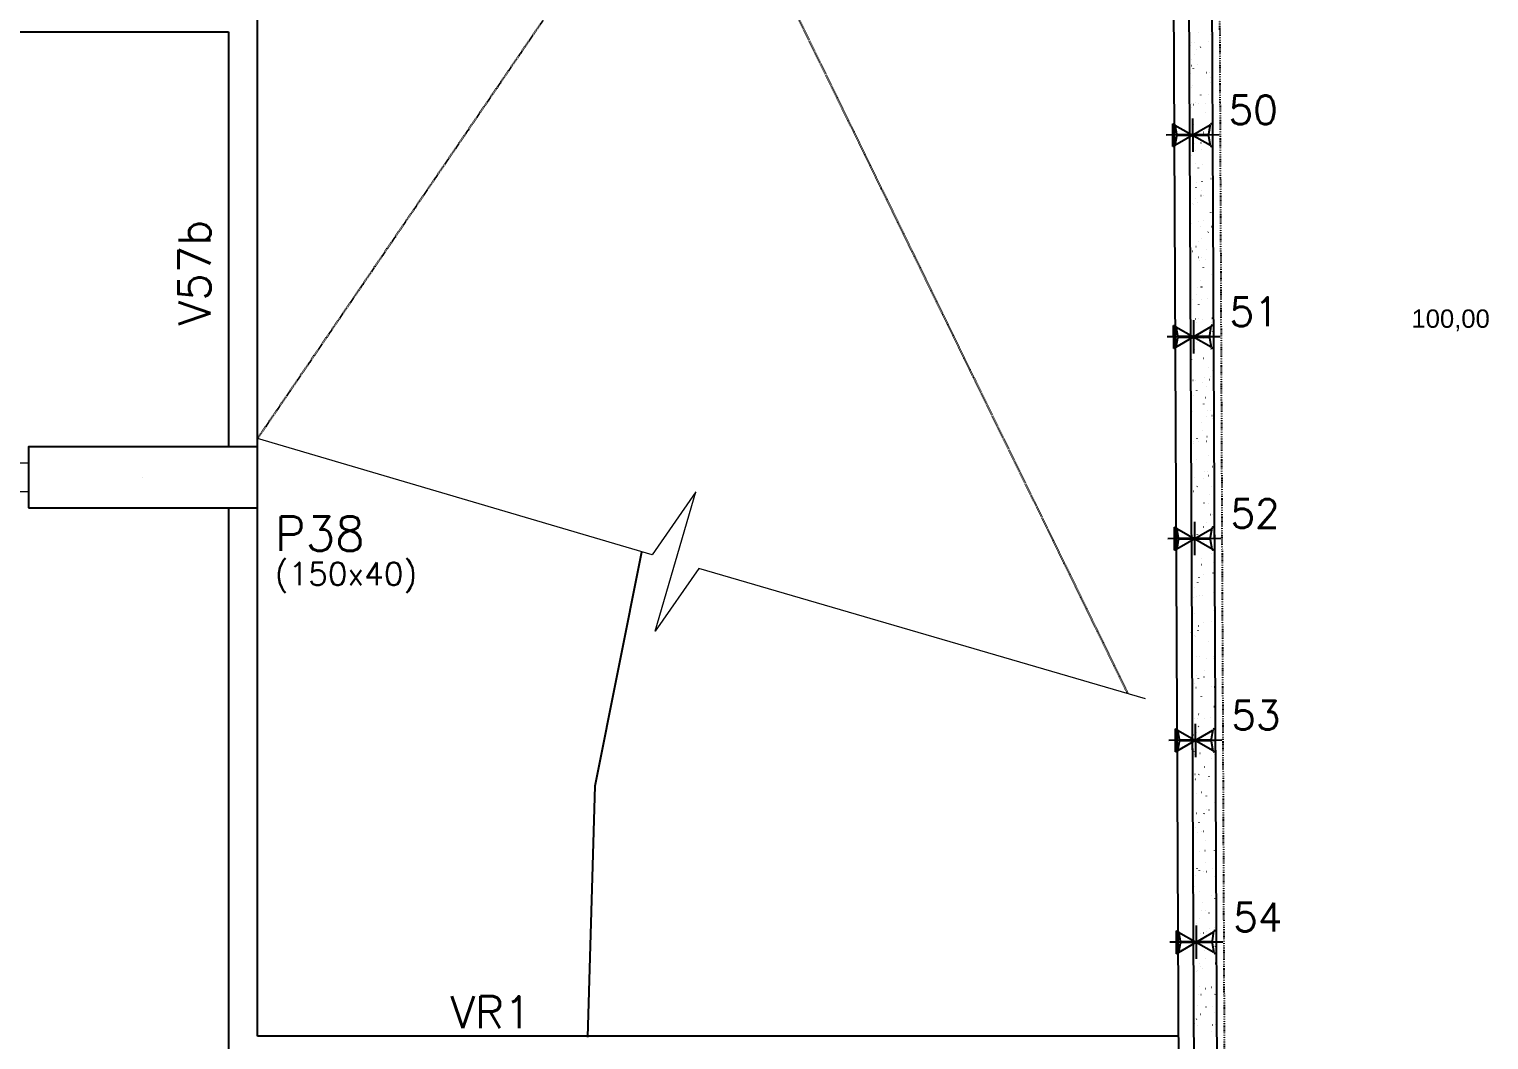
# Model space of a CAD drawing. Extents: x -40810 to 33675, y -2018 to 21213.
# Drawn here: x -8107 to -7152, y 9253 to 9914 of the extents above; entities that cross this region are included whole.
import ezdxf

# ---------------------------------------------------------------- set-up
doc = ezdxf.new("R2010")
doc.units = 0
doc.linetypes.add('ESTILO_TQS_0003', pattern=[1.5, 0.5, -0.4, 0.1, -0.5])
doc.linetypes.add('TRAZO_HUECO', pattern=[0.75, 0.5, -0.25])
doc.layers.get('0').update_dxf_attribs({"color": 1, "lineweight": 9})
for name, color, linetype in [('1', 5, 'Continuous'), ('12', 3, 'Continuous'), ('19', 5, 'Continuous'), ('24', 5, 'ESTILO_TQS_0003'), ('241', 7, 'TRAZO_HUECO'), ('242', 3, 'Continuous'), ('3', 2, 'Continuous'), ('49', 20, 'Continuous'), ('51', 6, 'Continuous'), ('52', 21, 'Continuous'), ('8', 5, 'Continuous'), ('9', 3, 'Continuous'), ('Detalhes', 4, 'Continuous')]:
    doc.layers.add(name, color=color, linetype=linetype)
doc.styles.add('ARIAL', font='arial.ttf', dxfattribs={"height": 12})
doc.styles.get("Standard").update_dxf_attribs({"font": 'romans.shx', "width": 0.8})

# ---------------------------------------------------------------- blocks, each defined once
blk = doc.blocks.new('_H9EFD498501-003')
for p, q in [((3977.562125, 1399.97595), (3977.571915, 1400.050308)), ((3985.320054, 1398.68746), (3985.365711, 1398.746962)), ((3971.552868, 1393.515702), (3971.552868, 1393.515702)), ((3971.552868, 1393.515702), (3971.552868, 1393.515702)), ((3971.552868, 1393.515702), (3971.552868, 1393.515702)), ((3971.564095, 1391.019937), (3971.564095, 1391.019937)), ((3971.564095, 1391.019937), (3971.564095, 1391.019937)), ((3972.414183, 1391.208397), (3972.487405, 1391.22463)), ((3973.198286, 1393.587542), (3973.273215, 1393.590813)), ((3975.071502, 1393.669328), (3975.14643, 1393.6726)), ((3975.321148, 1385.656632), (3975.366805, 1385.716133)), ((3976.074127, 1388.673478), (3976.083916, 1388.747837)), ((3979.065031, 1390.535755), (3979.110688, 1390.595256)), ((3983.913078, 1394.05536), (3983.988007, 1394.058631)), ((3971.609975, 1380.820138), (3971.609975, 1380.820138)), ((3971.609975, 1380.820138), (3971.609975, 1380.820138)), ((3971.622021, 1378.142221), (3971.622021, 1378.142221)), ((3971.622021, 1378.142221), (3971.622021, 1378.142221)), ((3971.622021, 1378.142221), (3971.622021, 1378.142221)), ((3972.92415, 1382.532803), (3972.969807, 1382.592305)), ((3973.136181, 1378.477903), (3973.209403, 1378.494136)), ((3974.483339, 1376.590244), (3974.493128, 1376.664602)), ((3976.797291, 1379.289551), (3976.870513, 1379.305784)), ((3971.643283, 1373.415514), (3971.643283, 1373.415514)), ((3971.643283, 1373.415514), (3971.643283, 1373.415514)), ((3972.625262, 1373.458389), (3972.700191, 1373.46166)), ((3982.740625, 1373.900035), (3982.815554, 1373.903306)), ((3984.613841, 1373.981821), (3984.688769, 1373.985093)), ((3985.495284, 1367.290135), (3985.540941, 1367.349636)), ((3985.570442, 1370.765757), (3985.580232, 1370.840116)), ((3971.679948, 1365.264506), (3971.679948, 1365.264506)), ((3971.679948, 1365.264506), (3971.679948, 1365.264506)), ((3972.81913, 1363.949322), (3972.828919, 1364.023681)), ((3973.492067, 1365.666243), (3973.565289, 1365.682476)), ((3979.24026, 1359.138429), (3979.285917, 1359.197931)), ((3984.082444, 1359.463286), (3984.092233, 1359.537644)), ((3971.723305, 1355.625704), (3971.723305, 1355.625704)), ((3971.733697, 1353.315327), (3971.733697, 1353.315327)), ((3971.737874, 1352.38679), (3971.737874, 1352.38679)), ((3971.737874, 1352.38679), (3971.737874, 1352.38679)), ((3971.737874, 1352.38679), (3971.737874, 1352.38679)), ((3971.751405, 1349.378762), (3971.751405, 1349.378762)), ((3971.751405, 1349.378762), (3971.751405, 1349.378762)), ((3973.099379, 1351.135477), (3973.145037, 1351.194979)), ((3973.326025, 1353.38485), (3973.400953, 1353.388121)), ((3974.214065, 1352.935748), (3974.287287, 1352.951981)), ((3975.496378, 1354.259306), (3975.542035, 1354.318808)), ((3977.875175, 1353.747397), (3977.948397, 1353.76363)), ((3982.167601, 1353.770881), (3982.24253, 1353.774153)), ((3982.491656, 1347.380052), (3982.501445, 1347.45441)), ((3971.7958, 1339.509074), (3971.7958, 1339.509074)), ((3971.7958, 1339.509074), (3971.7958, 1339.509074)), ((3974.569951, 1340.124089), (3974.643174, 1340.140322)), ((3971.824112, 1333.21514), (3971.824112, 1333.21514)), ((3971.824112, 1333.21514), (3971.824112, 1333.21514)), ((3971.824112, 1333.21514), (3971.824112, 1333.21514)), ((3978.953059, 1328.205243), (3979.026281, 1328.221476)), ((3979.41549, 1327.741104), (3979.461147, 1327.800605)), ((3980.827447, 1334.73913), (3980.837236, 1334.813488)), ((3980.995148, 1333.615556), (3981.070077, 1333.618828)), ((3982.868364, 1333.697343), (3982.943292, 1333.700614)), ((3985.670514, 1335.892809), (3985.716171, 1335.952311)), ((3971.853727, 1326.631359), (3971.853727, 1326.631359)), ((3971.853727, 1326.631359), (3971.853727, 1326.631359)), ((3971.853727, 1326.631359), (3971.853727, 1326.631359)), ((3973.274609, 1319.738152), (3973.320266, 1319.797653)), ((3975.291949, 1327.393594), (3975.365171, 1327.409827)), ((3975.671607, 1322.861981), (3975.717265, 1322.921482)), ((3979.339448, 1323.436658), (3979.349238, 1323.511017)), ((3971.892834, 1317.937387), (3971.892834, 1317.937387)), ((3971.892834, 1317.937387), (3971.892834, 1317.937387)), ((3971.911653, 1313.753643), (3971.911653, 1313.753643)), ((3971.911653, 1313.753643), (3971.911653, 1313.753643)), ((3971.914526, 1313.114953), (3971.914526, 1313.114953)), ((3971.914526, 1313.114953), (3971.914526, 1313.114953)), ((3975.647835, 1314.581935), (3975.721058, 1314.598168)), ((3977.74866, 1311.353424), (3977.75845, 1311.427782)), ((3980.422124, 1313.486403), (3980.497053, 1313.489674)), ((3971.96958, 1300.875927), (3971.96958, 1300.875927)), ((3971.96958, 1300.875927), (3971.96958, 1300.875927)), ((3971.96958, 1300.875927), (3971.96958, 1300.875927)), ((3976.369833, 1301.85144), (3976.443055, 1301.867673)), ((3980.030943, 1302.663088), (3980.104165, 1302.679321)), ((3985.845744, 1304.495484), (3985.891401, 1304.554985)), ((3972.004941, 1293.014766), (3972.004941, 1293.014766)), ((3972.004941, 1293.014766), (3972.004941, 1293.014766)), ((3972.004941, 1293.014766), (3972.004941, 1293.014766)), ((3975.846837, 1291.464655), (3975.892494, 1291.524156)), ((3976.084451, 1298.712502), (3976.094241, 1298.78686)), ((3979.249671, 1293.331078), (3979.3246, 1293.334349)), ((3979.59072, 1296.343778), (3979.636377, 1296.403279)), ((3981.122887, 1293.412864), (3981.197815, 1293.416136)), ((3972.027506, 1287.998211), (3972.027506, 1287.998211)), ((3972.027506, 1287.998211), (3972.027506, 1287.998211)), ((3972.034263, 1286.496012), (3972.034263, 1286.496012)), ((3972.034263, 1286.496012), (3972.034263, 1286.496012)), ((3973.449839, 1288.340826), (3973.495496, 1288.400328)), ((3974.596453, 1287.410031), (3974.606242, 1287.484389)), ((3976.72572, 1289.03978), (3976.798942, 1289.056013)), ((3985.756977, 1282.143232), (3985.766767, 1282.21759)), ((3972.085432, 1275.120496), (3972.085432, 1275.120496)), ((3972.085432, 1275.120496), (3972.085432, 1275.120496)), ((3972.085432, 1275.120496), (3972.085432, 1275.120496)), ((3972.095355, 1272.914579), (3972.095355, 1272.914579)), ((3972.095355, 1272.914579), (3972.095355, 1272.914579)), ((3973.005665, 1275.326796), (3973.015454, 1275.401155)), ((3977.447717, 1276.309286), (3977.520939, 1276.325519)), ((3978.676647, 1273.201924), (3978.751576, 1273.205196)), ((3981.108827, 1277.120934), (3981.182049, 1277.137167)), ((3986.020974, 1273.098158), (3986.066631, 1273.157659)), ((3972.114938, 1268.561055), (3972.114938, 1268.561055)), ((3972.114938, 1268.561055), (3972.114938, 1268.561055)), ((3972.143359, 1262.24278), (3972.143359, 1262.24278)), ((3972.143359, 1262.24278), (3972.143359, 1262.24278)), ((3977.803604, 1263.497626), (3977.876826, 1263.513859)), ((3979.76595, 1264.946452), (3979.811607, 1265.005954)), ((3984.092768, 1269.50231), (3984.102558, 1269.576668)), ((3972.175692, 1255.054636), (3972.175692, 1255.054636)), ((3972.175692, 1255.054636), (3972.175692, 1255.054636)), ((3972.185769, 1252.814392), (3972.185769, 1252.814392)), ((3972.185769, 1252.814392), (3972.185769, 1252.814392)), ((3972.185769, 1252.814392), (3972.185769, 1252.814392)), ((3973.625069, 1256.9435), (3973.670726, 1257.003002)), ((3976.022067, 1260.067329), (3976.067724, 1260.126831)), ((3977.504194, 1253.046599), (3977.579123, 1253.049871)), ((3979.37741, 1253.128386), (3979.452338, 1253.131657)), ((3982.186711, 1251.57878), (3982.259934, 1251.595013)), ((3982.60477, 1258.199838), (3982.614559, 1258.274197)), ((3972.201285, 1249.365064), (3972.201285, 1249.365064)), ((3972.201285, 1249.365064), (3972.201285, 1249.365064)), ((3972.201285, 1249.365064), (3972.201285, 1249.365064)), ((3978.525601, 1250.767131), (3978.598824, 1250.783364)), ((3981.013982, 1246.116604), (3981.023771, 1246.190962)), ((3986.196203, 1241.700832), (3986.241861, 1241.760334)), ((3972.259212, 1236.487349), (3972.259212, 1236.487349)), ((3972.259212, 1236.487349), (3972.259212, 1236.487349)), ((3972.276184, 1232.714205), (3972.276184, 1232.714205)), ((3972.276184, 1232.714205), (3972.276184, 1232.714205)), ((3976.93117, 1232.917446), (3977.006099, 1232.920717)), ((3978.881488, 1237.955472), (3978.95471, 1237.971705)), ((3979.349773, 1233.475682), (3979.359562, 1233.55004)), ((3979.94118, 1233.549127), (3979.986837, 1233.608628)), ((3987.046533, 1233.359092), (3987.121462, 1233.362364)), ((3972.317122, 1223.613261), (3972.317122, 1223.613261)), ((3972.317122, 1223.613261), (3972.317122, 1223.613261)), ((3972.317138, 1223.609633), (3972.317138, 1223.609633)), ((3972.317138, 1223.609633), (3972.317138, 1223.609633)), ((3972.317138, 1223.609633), (3972.317138, 1223.609633)), ((3973.800299, 1225.546175), (3973.845956, 1225.605676)), ((3976.197297, 1228.670004), (3976.242954, 1228.729505)), ((3979.603486, 1225.224977), (3979.676708, 1225.24121)), ((3983.264596, 1226.036626), (3983.337818, 1226.052859)), ((3977.861774, 1222.173211), (3977.871564, 1222.247569)), ((3986.473509, 1213.229939), (3986.548438, 1213.23321)), ((3972.366598, 1212.614018), (3972.366598, 1212.614018)), ((3972.366598, 1212.614018), (3972.366598, 1212.614018)), ((3972.366598, 1212.614018), (3972.366598, 1212.614018)), ((3972.375064, 1210.731917), (3972.375064, 1210.731917)), ((3972.375064, 1210.731917), (3972.375064, 1210.731917)), ((3975.758717, 1212.762121), (3975.833646, 1212.765392)), ((3976.270986, 1210.089976), (3976.280776, 1210.164335)), ((3977.631933, 1212.843907), (3977.706861, 1212.847179)), ((3979.959372, 1212.413318), (3980.032594, 1212.429551)), ((3986.371433, 1210.303507), (3986.41709, 1210.363008)), ((3987.35809, 1204.26549), (3987.367879, 1204.339848)), ((3972.432991, 1197.854201), (3972.432991, 1197.854201)), ((3972.432991, 1197.854201), (3972.432991, 1197.854201)), ((3972.432991, 1197.854201), (3972.432991, 1197.854201)), ((3973.975529, 1194.148849), (3974.021186, 1194.208351)), ((3974.606777, 1197.449054), (3974.616567, 1197.523413)), ((3976.372527, 1197.272678), (3976.418184, 1197.332179)), ((3980.11641, 1202.151801), (3980.162067, 1202.211303)), ((3980.68137, 1199.682823), (3980.754592, 1199.699056)), ((3984.34248, 1200.494472), (3984.415702, 1200.510705)), ((3972.457013, 1192.51383), (3972.457013, 1192.51383)), ((3972.457013, 1192.51383), (3972.457013, 1192.51383)), ((3972.458551, 1192.171885), (3972.458551, 1192.171885)), ((3972.458551, 1192.171885), (3972.458551, 1192.171885)), ((3972.490917, 1184.976486), (3972.490917, 1184.976486)), ((3972.490917, 1184.976486), (3972.490917, 1184.976486)), ((3973.118779, 1186.146583), (3973.128568, 1186.220941)), ((3975.185693, 1192.632967), (3975.260622, 1192.636239)), ((3981.037256, 1186.871164), (3981.110478, 1186.887397)), ((3985.301056, 1193.074614), (3985.375985, 1193.077885)), ((3985.870091, 1192.963018), (3985.879881, 1193.037377)), ((3987.174272, 1193.1564), (3987.2492, 1193.159671)), ((3972.506571, 1181.496405), (3972.506571, 1181.496405)), ((3972.506571, 1181.496405), (3972.506571, 1181.496405)), ((3972.506571, 1181.496405), (3972.506571, 1181.496405)), ((3984.279303, 1180.879784), (3984.289093, 1180.954142)), ((3985.420364, 1174.952317), (3985.493586, 1174.96855)), ((3986.546663, 1178.906181), (3986.59232, 1178.965682)), ((3972.547427, 1172.413643), (3972.547427, 1172.413643)), ((3972.547427, 1172.413643), (3972.547427, 1172.413643)), ((3972.547427, 1172.413643), (3972.547427, 1172.413643)), ((3972.548844, 1172.09877), (3972.548844, 1172.09877)), ((3972.548844, 1172.09877), (3972.548844, 1172.09877)), ((3972.548844, 1172.09877), (3972.548844, 1172.09877)), ((3974.01324, 1172.477642), (3974.088169, 1172.480914)), ((3975.886456, 1172.559429), (3975.961384, 1172.5627)), ((3976.547757, 1165.875352), (3976.593414, 1165.934854)), ((3980.291639, 1170.754475), (3980.337297, 1170.813977)), ((3981.759254, 1174.140669), (3981.832476, 1174.156902)), ((3982.615094, 1168.238862), (3982.624884, 1168.31322)), ((3984.728032, 1172.94546), (3984.802961, 1172.948732)), ((3972.59998, 1160.73051), (3972.59998, 1160.73051)), ((3972.59998, 1160.73051), (3972.59998, 1160.73051)), ((3972.60677, 1159.221054), (3972.60677, 1159.221054)), ((3972.60677, 1159.221054), (3972.60677, 1159.221054)), ((3974.150758, 1162.751524), (3974.196416, 1162.811025)), ((3981.127096, 1156.936391), (3981.136885, 1157.010749)), ((3982.11514, 1161.329009), (3982.188363, 1161.345242)), ((3972.637842, 1152.313456), (3972.637842, 1152.313456)), ((3972.637842, 1152.313456), (3972.637842, 1152.313456)), ((3972.664696, 1146.343339), (3972.664696, 1146.343339)), ((3972.664696, 1146.343339), (3972.664696, 1146.343339)), ((3972.664696, 1146.343339), (3972.664696, 1146.343339)), ((3973.440216, 1152.348489), (3973.515145, 1152.35176)), ((3982.837138, 1148.598515), (3982.91036, 1148.614748)), ((3983.555579, 1152.790135), (3983.630508, 1152.793406)), ((3985.428795, 1152.871921), (3985.503723, 1152.875193)), ((3986.498248, 1149.410163), (3986.57147, 1149.426396)), ((3986.721893, 1147.508855), (3986.76755, 1147.568357)), ((3979.536308, 1144.853156), (3979.546097, 1144.927515)), ((3980.466869, 1139.35715), (3980.512526, 1139.416651)), ((3972.722623, 1133.465623), (3972.722623, 1133.465623)), ((3972.722623, 1133.465623), (3972.722623, 1133.465623)), ((3972.728256, 1132.213269), (3972.728256, 1132.213269)), ((3972.741409, 1129.289134), (3972.741409, 1129.289134)), ((3972.741409, 1129.289134), (3972.741409, 1129.289134)), ((3974.140979, 1132.27495), (3974.215907, 1132.278221)), ((3974.325988, 1131.354198), (3974.371645, 1131.413699)), ((3976.722986, 1134.478027), (3976.768644, 1134.537528)), ((3977.872099, 1132.212234), (3977.881888, 1132.286593)), ((3982.982555, 1132.660982), (3983.057484, 1132.664253)), ((3983.193025, 1135.786855), (3983.266247, 1135.803088)), ((3972.780549, 1120.587907), (3972.780549, 1120.587907)), ((3972.780549, 1120.587907), (3972.780549, 1120.587907)), ((3972.780549, 1120.587907), (3972.780549, 1120.587907)), ((3976.3841, 1120.909763), (3976.39389, 1120.984121)), ((3983.915022, 1123.05636), (3983.988244, 1123.072593)), ((3987.576132, 1123.868009), (3987.649354, 1123.884242)), ((3972.818671, 1112.113082), (3972.818671, 1112.113082)), ((3972.818671, 1112.113082), (3972.818671, 1112.113082)), ((3972.818671, 1112.113082), (3972.818671, 1112.113082)), ((3974.793312, 1108.826529), (3974.803102, 1108.900887)), ((3980.642099, 1107.959824), (3980.687756, 1108.019326)), ((3981.810102, 1112.505656), (3981.885031, 1112.508928)), ((3983.683318, 1112.587443), (3983.758246, 1112.590714)), ((3984.270909, 1110.244701), (3984.344131, 1110.260934)), ((3986.897123, 1116.11153), (3986.94278, 1116.171031)), ((3987.544625, 1115.642964), (3987.554414, 1115.717322)), ((3972.838476, 1107.710191), (3972.838476, 1107.710191)), ((3972.838476, 1107.710191), (3972.838476, 1107.710191)), ((3974.501218, 1099.956872), (3974.546875, 1100.016374)), ((3976.898216, 1103.080701), (3976.943873, 1103.140203)), ((3985.880416, 1103.002042), (3985.890206, 1103.0764)), ((3972.882839, 1097.847759), (3972.882839, 1097.847759)), ((3972.882839, 1097.847759), (3972.882839, 1097.847759)), ((3972.896402, 1094.832476), (3972.896402, 1094.832476)), ((3972.896402, 1094.832476), (3972.896402, 1094.832476)), ((3972.896402, 1094.832476), (3972.896402, 1094.832476)), ((3972.898204, 1094.431755), (3972.898204, 1094.431755)), ((3972.909085, 1092.012895), (3972.909085, 1092.012895)), ((3972.909085, 1092.012895), (3972.909085, 1092.012895)), ((3973.129103, 1096.185607), (3973.138893, 1096.259965)), ((3981.237078, 1092.376503), (3981.312007, 1092.379774)), ((3984.392417, 1091.699571), (3984.402207, 1091.773929)), ((3984.992906, 1097.514206), (3985.066129, 1097.530439)), ((3972.954328, 1081.95476), (3972.954328, 1081.95476)), ((3972.954328, 1081.95476), (3972.954328, 1081.95476)), ((3982.80163, 1079.616336), (3982.811419, 1079.690695)), ((3985.348793, 1084.702547), (3985.422015, 1084.71878)), ((3987.072353, 1084.714204), (3987.11801, 1084.773706)), ((3972.999499, 1071.912708), (3972.999499, 1071.912708)), ((3972.999499, 1071.912708), (3972.999499, 1071.912708)), ((3972.999499, 1071.912708), (3972.999499, 1071.912708)), ((3977.073446, 1071.683375), (3977.119103, 1071.742877)), ((3980.064625, 1072.221178), (3980.139554, 1072.224449)), ((3980.817329, 1076.562498), (3980.862986, 1076.622)), ((3981.937841, 1072.302964), (3982.012769, 1072.306236)), ((3986.07079, 1071.972052), (3986.144013, 1071.988285)), ((3973.012255, 1069.077044), (3973.012255, 1069.077044)), ((3973.012255, 1069.077044), (3973.012255, 1069.077044)), ((3973.012255, 1069.077044), (3973.012255, 1069.077044)), ((3973.024268, 1066.406384), (3973.024268, 1066.406384)), ((3973.024268, 1066.406384), (3973.024268, 1066.406384)), ((3974.676448, 1068.559547), (3974.722105, 1068.619048)), ((3981.137421, 1066.975414), (3981.14721, 1067.049773)), ((3973.070181, 1056.199329), (3973.070181, 1056.199329)), ((3973.089914, 1051.812521), (3973.089914, 1051.812521)), ((3973.089914, 1051.812521), (3973.089914, 1051.812521)), ((3973.246681, 1056.238458), (3973.319903, 1056.254691)), ((3979.491601, 1052.092024), (3979.56653, 1052.095296)), ((3979.649422, 1055.672943), (3979.659211, 1055.747301)), ((3986.426677, 1059.160392), (3986.499899, 1059.176625)), ((3987.247582, 1053.316878), (3987.29324, 1053.37638)), ((3973.128108, 1043.321613), (3973.128108, 1043.321613)), ((3973.128108, 1043.321613), (3973.128108, 1043.321613)), ((3973.128108, 1043.321613), (3973.128108, 1043.321613)), ((3978.058634, 1043.589709), (3978.068423, 1043.664067)), ((3980.992559, 1045.165173), (3981.038216, 1045.224674)), ((3987.148675, 1046.429898), (3987.221897, 1046.446131)), ((3973.165697, 1034.965008), (3973.165697, 1034.965008)), ((3973.165697, 1034.965008), (3973.165697, 1034.965008)), ((3973.180328, 1031.712334), (3973.180328, 1031.712334)), ((3973.180328, 1031.712334), (3973.180328, 1031.712334)), ((3973.180328, 1031.712334), (3973.180328, 1031.712334)), ((3974.851678, 1037.162221), (3974.897335, 1037.221723)), ((3977.248676, 1040.28605), (3977.294333, 1040.345551)), ((3978.319148, 1031.936699), (3978.394077, 1031.939971)), ((3980.192364, 1032.018486), (3980.267292, 1032.021757)), ((3987.504561, 1033.618238), (3987.577783, 1033.634471)), ((3973.186034, 1030.443897), (3973.186034, 1030.443897)), ((3974.324565, 1030.696303), (3974.397787, 1030.712536)), ((3976.394425, 1030.948787), (3976.404215, 1031.023145)), ((3987.422812, 1021.919553), (3987.468469, 1021.979054)), ((3987.657739, 1026.462751), (3987.667529, 1026.537109)), ((3973.24396, 1017.566181), (3973.24396, 1017.566181)), ((3973.24396, 1017.566181), (3973.24396, 1017.566181)), ((3973.24396, 1017.566181), (3973.24396, 1017.566181)), ((3974.906426, 1019.646315), (3974.916216, 1019.720674)), ((3981.167789, 1013.767847), (3981.213446, 1013.827349)), ((3986.066951, 1014.379516), (3986.076741, 1014.453875)), ((3988.226559, 1020.887744), (3988.229131, 1020.888314)), ((3973.270743, 1011.612147), (3973.270743, 1011.612147)), ((3973.270743, 1011.612147), (3973.270743, 1011.612147)), ((3973.289838, 1007.367105), (3973.289838, 1007.367105)), ((3973.289838, 1007.367105), (3973.289838, 1007.367105)), ((3973.301887, 1004.688466), (3973.301887, 1004.688466)), ((3973.307126, 1003.523633), (3973.307126, 1003.523633)), ((3973.307126, 1003.523633), (3973.307126, 1003.523633)), ((3973.315638, 1007.563081), (3973.325428, 1007.637439)), ((3975.026908, 1005.764895), (3975.072565, 1005.824397)), ((3975.402449, 1005.154149), (3975.475671, 1005.170382)), ((3977.423906, 1008.888724), (3977.469563, 1008.948226)), ((3977.746124, 1011.807546), (3977.821053, 1011.810817)), ((3987.861487, 1012.249192), (3987.936416, 1012.252464)), ((3984.402742, 1001.738594), (3984.412532, 1001.812953)), ((3973.359813, 991.81075), (3973.359813, 991.81075)), ((3973.359813, 991.81075), (3973.359813, 991.81075)), ((3973.359813, 991.81075), (3973.359813, 991.81075)), ((3973.361157, 991.511959), (3973.361157, 991.511959)), ((3973.361157, 991.511959), (3973.361157, 991.511959)), ((3973.361157, 991.511959), (3973.361157, 991.511959)), ((3976.573671, 991.652221), (3976.6486, 991.655492)), ((3978.446887, 991.734007), (3978.521815, 991.737279)), ((3982.914744, 990.436123), (3982.924533, 990.510481)), ((3987.288463, 992.120039), (3987.363392, 992.12331)), ((3987.598042, 990.522227), (3987.643699, 990.581729)), ((3973.41774, 978.933034), (3973.41774, 978.933034)), ((3975.202138, 974.36757), (3975.247795, 974.427071)), ((3976.480333, 979.611995), (3976.553556, 979.628228)), ((3977.599136, 977.491399), (3977.644793, 977.5509)), ((3981.323956, 978.352889), (3981.333745, 978.427247)), ((3981.343018, 982.370522), (3981.388676, 982.430023)), ((3973.448556, 972.082257), (3973.448556, 972.082257)), ((3973.448556, 972.082257), (3973.448556, 972.082257)), ((3973.451572, 971.411772), (3973.451572, 971.411772)), ((3973.451572, 971.411772), (3973.451572, 971.411772)), ((3973.475666, 966.055319), (3973.475666, 966.055319)), ((3973.475666, 966.055319), (3973.475666, 966.055319)), ((3973.475666, 966.055319), (3973.475666, 966.055319)), ((3976.000647, 971.523067), (3976.075576, 971.526339)), ((3979.659747, 965.711967), (3979.669536, 965.786325)), ((3986.11601, 971.964714), (3986.190939, 971.967985)), ((3987.989226, 972.0465), (3988.064154, 972.049772)), ((3987.773272, 959.124902), (3987.818929, 959.184403)), ((3973.533592, 953.177603), (3973.533592, 953.177603)), ((3973.533592, 953.177603), (3973.533592, 953.177603)), ((3973.533592, 953.177603), (3973.533592, 953.177603)), ((3973.541986, 951.311585), (3973.541986, 951.311585)), ((3973.541986, 951.311585), (3973.541986, 951.311585)), ((3973.541986, 951.311585), (3973.541986, 951.311585)), ((3973.897108, 953.258192), (3973.97033, 953.274425)), ((3974.828194, 951.367742), (3974.903123, 951.371014)), ((3976.70141, 951.449529), (3976.776338, 951.4528)), ((3977.558218, 954.069841), (3977.63144, 954.086074)), ((3977.774366, 946.094073), (3977.820023, 946.153574)), ((3978.171748, 954.409495), (3978.181537, 954.483854)), ((3981.518248, 950.973196), (3981.563905, 951.032697)), ((3985.542986, 951.83556), (3985.617915, 951.838832)), ((3973.589985, 940.640882), (3973.589985, 940.640882)), ((3973.589985, 940.640882), (3973.589985, 940.640882)), ((3973.591519, 940.299887), (3973.591519, 940.299887)), ((3973.591519, 940.299887), (3973.591519, 940.299887)), ((3974.252994, 940.446533), (3974.326216, 940.462766)), ((3975.377367, 942.970244), (3975.423024, 943.029746)), ((3976.58096, 942.326261), (3976.59075, 942.400619)), ((3987.668064, 936.501774), (3987.677853, 936.576133)), ((3973.632401, 931.211398), (3973.632401, 931.211398)), ((3973.632401, 931.211398), (3973.632401, 931.211398)), ((3973.649445, 927.422171), (3973.649445, 927.422171)), ((3973.649445, 927.422171), (3973.649445, 927.422171)), ((3973.649445, 927.422171), (3973.649445, 927.422171)), ((3974.25517, 931.238589), (3974.330099, 931.24186)), ((3974.916751, 929.685339), (3974.926541, 929.759697)), ((3974.974992, 927.716038), (3975.048214, 927.732271)), ((3978.636102, 928.527687), (3978.709324, 928.54392)), ((3984.370533, 931.680235), (3984.445462, 931.683507)), ((3986.243749, 931.762022), (3986.318677, 931.765293)), ((3987.948502, 927.727576), (3987.994159, 927.787077)), ((3973.681471, 920.302455), (3973.681471, 920.302455)), ((3981.693478, 919.57587), (3981.739135, 919.635372)), ((3986.180065, 925.199303), (3986.189855, 925.273661)), ((3973.707372, 914.544456), (3973.707372, 914.544456)), ((3973.707372, 914.544456), (3973.707372, 914.544456)), ((3973.722815, 911.111211), (3973.722815, 911.111211)), ((3973.731414, 909.199507), (3973.731414, 909.199507)), ((3973.731414, 909.199507), (3973.731414, 909.199507)), ((3974.955933, 911.16505), (3975.030861, 911.168322)), ((3975.330878, 914.904379), (3975.4041, 914.920612)), ((3975.552597, 911.572919), (3975.598254, 911.63242)), ((3977.949595, 914.696747), (3977.995252, 914.756249)), ((3983.797509, 911.551082), (3983.872438, 911.554353)), ((3984.589277, 913.116069), (3984.599067, 913.190427)), ((3973.765298, 901.66674), (3973.765298, 901.66674)), ((3973.765298, 901.66674), (3973.765298, 901.66674)), ((3973.765298, 901.66674), (3973.765298, 901.66674)), ((3976.052876, 902.173884), (3976.126098, 902.190117)), ((3979.713986, 902.985532), (3979.787208, 903.001765)), ((3982.925068, 900.475147), (3982.934858, 900.549505)), ((3973.813229, 891.011024), (3973.813229, 891.011024)), ((3973.813229, 891.011024), (3973.813229, 891.011024)), ((3973.813229, 891.011024), (3973.813229, 891.011024)), ((3973.823224, 888.789024), (3973.823224, 888.789024)), ((3973.823224, 888.789024), (3973.823224, 888.789024)), ((3976.408762, 889.362224), (3976.481985, 889.378457)), ((3981.43707, 889.172675), (3981.446859, 889.247034)), ((3981.868708, 888.178545), (3981.914365, 888.238046)), ((3982.625056, 891.395757), (3982.699985, 891.399028)), ((3984.498272, 891.477543), (3984.5732, 891.480814)), ((3988.123732, 896.33025), (3988.169389, 896.389752)), ((3975.727827, 880.175593), (3975.773484, 880.235094)), ((3978.124825, 883.299422), (3978.170482, 883.358923)), ((3973.872843, 877.758131), (3973.872843, 877.758131)), ((3973.872843, 877.758131), (3973.872843, 877.758131)), ((3973.881151, 875.911309), (3973.881151, 875.911309)), ((3973.881151, 875.911309), (3973.881151, 875.911309)), ((3973.881151, 875.911309), (3973.881151, 875.911309)), ((3973.903644, 870.910837), (3973.903644, 870.910837)), ((3973.903644, 870.910837), (3973.903644, 870.910837)), ((3977.13076, 876.63173), (3977.203982, 876.647963)), ((3979.846282, 877.089441), (3979.856071, 877.163799)), ((3980.79187, 877.443378), (3980.865092, 877.459611)), ((3982.052032, 871.266603), (3982.126961, 871.269875)), ((3973.939077, 863.033593), (3973.939077, 863.033593)), ((3973.939077, 863.033593), (3973.939077, 863.033593)), ((3978.182073, 864.448519), (3978.191862, 864.522877)), ((3981.856547, 864.788854), (3981.92977, 864.805087)), ((3988.298962, 864.932925), (3988.344619, 864.992426)), ((3973.994058, 850.81065), (3973.994058, 850.81065)), ((3973.994058, 850.81065), (3973.994058, 850.81065)), ((3973.994058, 850.81065), (3973.994058, 850.81065)), ((3973.997004, 850.155877), (3973.997004, 850.155877)), ((3973.997004, 850.155877), (3973.997004, 850.155877)), ((3973.997004, 850.155877), (3973.997004, 850.155877)), ((3976.694074, 853.146048), (3976.703864, 853.220406)), ((3978.300055, 851.902096), (3978.345712, 851.961598)), ((3980.879579, 851.111278), (3980.954508, 851.11455)), ((3982.043938, 856.781219), (3982.089595, 856.840721)), ((3982.752795, 851.193064), (3982.827723, 851.196336)), ((3986.948446, 853.027143), (3987.021668, 853.043376)), ((3974.014273, 846.316756), (3974.014273, 846.316756)), ((3974.014273, 846.316756), (3974.014273, 846.316756)), ((3975.103286, 841.062813), (3975.113076, 841.137172)), ((3975.903057, 848.778267), (3975.948714, 848.837769)), ((3987.854599, 847.879249), (3987.864388, 847.953607)), ((3974.05493, 837.278162), (3974.05493, 837.278162)), ((3974.05493, 837.278162), (3974.05493, 837.278162)), ((3974.05493, 837.278162), (3974.05493, 837.278162)), ((3974.073104, 833.237805), (3974.073104, 833.237805)), ((3974.073104, 833.237805), (3974.073104, 833.237805)), ((3974.833127, 837.450684), (3974.90635, 837.466917)), ((3978.494237, 838.262332), (3978.56746, 838.278565)), ((3980.306555, 830.982125), (3980.381484, 830.985396)), ((3986.19039, 835.238327), (3986.200179, 835.312685)), ((3988.474191, 833.535599), (3988.519848, 833.5951)), ((3974.084473, 830.710463), (3974.084473, 830.710463)), ((3974.084473, 830.710463), (3974.084473, 830.710463)), ((3974.112856, 824.400446), (3974.112856, 824.400446)), ((3974.112856, 824.400446), (3974.112856, 824.400446)), ((3979.558915, 825.607808), (3979.632137, 825.624041)), ((3982.219168, 825.383893), (3982.264825, 825.443395)), ((3984.702391, 823.935855), (3984.712181, 824.010214)), ((3974.155702, 814.87538), (3974.155702, 814.87538)), ((3974.155702, 814.87538), (3974.155702, 814.87538)), ((3976.078287, 817.380942), (3976.123944, 817.440443)), ((3978.475285, 820.50477), (3978.520942, 820.564272)), ((3983.111603, 811.852621), (3983.121393, 811.926979)), ((3984.650813, 813.846097), (3984.724036, 813.86233)), ((3988.311923, 814.657745), (3988.385146, 814.673978)), ((3974.170783, 811.52273), (3974.170783, 811.52273)), ((3974.170783, 811.52273), (3974.170783, 811.52273)), ((3974.170783, 811.52273), (3974.170783, 811.52273)), ((3974.174887, 810.610276), (3974.174887, 810.610276)), ((3974.174887, 810.610276), (3974.174887, 810.610276)), ((3974.174887, 810.610276), (3974.174887, 810.610276)), ((3979.134102, 810.8268), (3979.209031, 810.830071)), ((3981.007318, 810.908586), (3981.082246, 810.911857)), ((3974.228709, 798.645014), (3974.228709, 798.645014)), ((3976.196605, 799.081286), (3976.269827, 799.097519)), ((3981.447394, 799.211699), (3981.457184, 799.286057)), ((3982.394398, 793.986568), (3982.440055, 794.046069)), ((3988.649421, 802.138273), (3988.695078, 802.197775)), ((3974.265302, 790.510088), (3974.265302, 790.510088)), ((3974.265302, 790.510088), (3974.265302, 790.510088)), ((3974.286636, 785.767299), (3974.286636, 785.767299)), ((3974.286636, 785.767299), (3974.286636, 785.767299)), ((3974.297131, 783.434005), (3974.297131, 783.434005)), ((3974.297131, 783.434005), (3974.297131, 783.434005)), ((3976.253517, 785.983616), (3976.299174, 786.043117)), ((3977.261282, 786.426762), (3977.334504, 786.442995)), ((3978.561078, 790.697646), (3978.636007, 790.700918)), ((3978.650515, 789.107445), (3978.696172, 789.166946)), ((3979.959396, 787.909228), (3979.969185, 787.983586)), ((3988.676441, 791.139292), (3988.75137, 791.142564)), ((3978.368608, 775.825993), (3978.378397, 775.900352)), ((3982.353181, 774.665051), (3982.426403, 774.681284)), ((3986.014291, 775.4767), (3986.087513, 775.492933)), ((3974.344562, 772.889583), (3974.344562, 772.889583)), ((3974.344562, 772.889583), (3974.344562, 772.889583)), ((3974.344562, 772.889583), (3974.344562, 772.889583)), ((3974.355716, 770.409901), (3974.355716, 770.409901)), ((3974.355716, 770.409901), (3974.355716, 770.409901)), ((3974.355716, 770.409901), (3974.355716, 770.409901)), ((3977.388625, 770.542321), (3977.463554, 770.545592)), ((3979.261841, 770.624107), (3979.336769, 770.627379)), ((3988.103417, 771.010139), (3988.178346, 771.01341)), ((3988.824651, 770.740948), (3988.870308, 770.800449)), ((3974.402488, 760.011867), (3974.402488, 760.011867)), ((3974.402488, 760.011867), (3974.402488, 760.011867)), ((3976.428746, 754.58629), (3976.474404, 754.645792)), ((3976.704399, 763.185071), (3976.714188, 763.25943)), ((3978.825745, 757.710119), (3978.871402, 757.769621)), ((3982.569627, 762.589242), (3982.615284, 762.648744)), ((3987.078968, 762.822175), (3987.15219, 762.838408)), ((3987.967713, 758.699035), (3987.977502, 758.773394)), ((3974.43856, 751.992629), (3974.43856, 751.992629)), ((3974.43856, 751.992629), (3974.43856, 751.992629)), ((3974.44613, 750.309714), (3974.44613, 750.309714)), ((3974.44613, 750.309714), (3974.44613, 750.309714)), ((3974.460415, 747.134152), (3974.460415, 747.134152)), ((3974.460415, 747.134152), (3974.460415, 747.134152)), ((3974.464737, 746.173155), (3974.464737, 746.173155)), ((3974.464737, 746.173155), (3974.464737, 746.173155)), ((3974.464737, 746.173155), (3974.464737, 746.173155)), ((3974.96365, 747.245716), (3975.036872, 747.261949)), ((3975.2164, 751.8826), (3975.22619, 751.956958)), ((3976.815601, 750.413168), (3976.89053, 750.416439)), ((3986.376925, 746.615801), (3986.386714, 746.690159)), ((3986.930964, 750.854814), (3987.005893, 750.858085)), ((3988.80418, 750.9366), (3988.879108, 750.939872))]:
    blk.add_line(p, q)

msp = doc.modelspace()

# ---------------------------------------------------------------- linework, layer by layer
at = {"linetype": 'Continuous', "ltscale": 30}
for points in [[(-7976.184, 9912.12), (-9225.684, 9912.12), (-9225.684, 9846.62), (-9225.684, 9715.62), (-8887.684, 9715.62), (-8887.684, 9720.62), (-8887.684, 9739.62), (-8657.684, 9739.62), (-8657.684, 9720.62), (-8657.684, 9630.12), (-8107.184, 9630.12), (-8107.184, 9640.62), (-7976.184, 9640.62)], [(-7976.184, 9600.62), (-8107.184, 9600.62), (-8107.184, 9611.12), (-8657.684, 9611.12), (-8657.684, 9520.62), (-8657.684, 9501.62), (-8657.684, 8721.51), (-8398.734, 8722.141), (-8398.734, 8880.996), (-8398.734, 8980.496), (-8398.734, 8995.996), (-7976.184, 8995.996)]]:
    msp.add_lwpolyline(points, close=True, dxfattribs=at)
msp.add_lwpolyline([(-7376.186, 9475.78), (-7668.507, 9561.099), (-7697.005, 9519.95), (-7670.397, 9611.117), (-7698.896, 9569.968), (-7957.184, 9645.938)])
at = {"layer": '1'}
msp.add_line((-7354.707, 9254.996), (-7957.184, 9254.996), dxfattribs=at)
for points in [[(-7957.184, 9640.62), (-7957.184, 9934.62)], [(-9225.684, 9912.12), (-7976.184, 9912.12)], [(-7976.184, 9912.12), (-7976.184, 9640.62)], [(-7976.184, 9600.62), (-7976.184, 8995.996)], [(-7957.184, 9254.996), (-7957.184, 9600.62)]]:
    msp.add_lwpolyline(points, dxfattribs=at)
at = {"layer": '19'}
for p, q in [((-7736.285, 9418.863), (-7705.668, 9571.945)), ((-7741.085, 9254.283), (-7736.285, 9418.863))]:
    msp.add_line(p, q, dxfattribs=at)
at = {"layer": '24'}
msp.add_line((-7339.339, 12507.92), (-7322.183, 8693.78), dxfattribs=at)
at = {"layer": '241'}
for p, q in [((-7957.184, 10645.697), (-7387.926, 9479.353)), ((-7957.184, 9645.938), (-7388.426, 10479.112))]:
    msp.add_line(p, q, dxfattribs=at)
at = {"layer": '242'}
msp.add_line((-8032.184, 9620.62), (-8032.184, 9620.62), dxfattribs=at)
at = {"layer": '3'}
msp.add_lwpolyline([(-8107.184, 9600.62), (-7957.184, 9600.62), (-7957.184, 9640.62), (-8107.184, 9640.62), (-8107.184, 9600.62)], dxfattribs=at)
at = {"layer": '49'}
for p, q in [((-7346.799, 13054.683), (-7327.205, 8698.753)), ((-7371.687, 13029.706), (-7354.435, 9194.486)), ((-7347.919, 9969.032), (-7344.435, 9194.531))]:
    msp.add_line(p, q, dxfattribs=at)
at = {"layer": '51'}
for p, q in [((-7358.393, 9851.985), (-7357.639, 9851.988)), ((-7358.325, 9836.985), (-7358.393, 9851.985)), ((-7357.028, 9851.508), (-7355.936, 9845.372)), ((-7356.961, 9851.135), (-7333.757, 9837.952)), ((-7356.902, 9837.848), (-7333.817, 9851.239)), ((-7345.408, 9855.452), (-7345.31, 9833.634)), ((-7334.79, 9845.467), (-7333.754, 9851.613)), ((-7333.147, 9852.098), (-7332.393, 9852.102)), ((-7332.393, 9852.102), (-7332.326, 9837.102)), ((-7328.01, 9844.621), (-7362.708, 9844.465)), ((-7355.928, 9843.619), (-7356.965, 9837.474)), ((-7355.326, 9844.892), (-7335.397, 9844.982)), ((-7335.393, 9844.195), (-7355.321, 9844.105)), ((-7333.69, 9837.579), (-7334.783, 9843.714)), ((-7357.571, 9836.988), (-7358.325, 9836.985)), ((-7332.326, 9837.102), (-7333.08, 9837.099)), ((-7344.814, 9723.455), (-7344.716, 9701.637)), ((-7357.799, 9719.987), (-7357.045, 9719.991)), ((-7357.731, 9704.988), (-7357.799, 9719.987)), ((-7356.434, 9719.511), (-7355.342, 9713.375)), ((-7356.368, 9719.137), (-7333.163, 9705.955)), ((-7356.308, 9705.851), (-7333.223, 9719.242)), ((-7334.197, 9713.47), (-7333.16, 9719.615)), ((-7332.553, 9720.101), (-7331.799, 9720.104)), ((-7331.799, 9720.104), (-7331.732, 9705.105)), ((-7327.417, 9712.624), (-7362.114, 9712.468)), ((-7356.977, 9704.991), (-7357.731, 9704.988)), ((-7355.334, 9711.622), (-7356.371, 9705.477)), ((-7354.732, 9712.895), (-7334.803, 9712.984)), ((-7334.8, 9712.197), (-7354.728, 9712.108)), ((-7333.097, 9705.581), (-7334.189, 9711.717)), ((-7331.732, 9705.105), (-7332.486, 9705.101)), ((-7344.221, 9591.458), (-7344.123, 9569.64)), ((-7326.823, 9580.627), (-7361.52, 9580.471)), ((-7357.205, 9587.99), (-7356.451, 9587.994)), ((-7357.138, 9572.99), (-7357.205, 9587.99)), ((-7355.84, 9587.513), (-7354.748, 9581.378)), ((-7354.74, 9579.625), (-7355.777, 9573.479)), ((-7355.774, 9587.14), (-7332.569, 9573.957)), ((-7355.714, 9573.853), (-7332.629, 9587.244)), ((-7354.138, 9580.897), (-7334.209, 9580.987)), ((-7334.206, 9580.2), (-7354.134, 9580.11)), ((-7333.603, 9581.473), (-7332.566, 9587.618)), ((-7332.503, 9573.584), (-7333.595, 9579.72)), ((-7331.96, 9588.104), (-7331.205, 9588.107)), ((-7331.205, 9588.107), (-7331.138, 9573.107)), ((-7356.384, 9572.994), (-7357.138, 9572.99)), ((-7331.138, 9573.107), (-7331.892, 9573.104)), ((-7356.611, 9455.993), (-7355.857, 9455.996)), ((-7356.544, 9440.993), (-7356.611, 9455.993)), ((-7355.247, 9455.516), (-7354.154, 9449.38)), ((-7343.627, 9459.46), (-7343.529, 9437.643)), ((-7333.009, 9449.475), (-7331.972, 9455.621)), ((-7331.366, 9456.106), (-7330.612, 9456.11)), ((-7330.612, 9456.11), (-7330.544, 9441.11)), ((-7326.229, 9448.629), (-7360.926, 9448.473)), ((-7354.147, 9447.627), (-7355.183, 9441.482)), ((-7355.18, 9455.143), (-7331.976, 9441.96)), ((-7355.12, 9441.856), (-7332.035, 9455.247)), ((-7353.545, 9448.9), (-7333.616, 9448.99)), ((-7333.612, 9448.203), (-7353.54, 9448.113)), ((-7331.909, 9441.587), (-7333.001, 9447.722)), ((-7355.79, 9440.996), (-7356.544, 9440.993)), ((-7330.544, 9441.11), (-7331.298, 9441.107)), ((-7356.018, 9323.995), (-7355.264, 9323.999)), ((-7355.95, 9308.996), (-7356.018, 9323.995)), ((-7354.653, 9323.519), (-7353.561, 9317.383)), ((-7354.586, 9323.145), (-7331.382, 9309.963)), ((-7354.527, 9309.859), (-7331.442, 9323.25)), ((-7343.033, 9327.463), (-7342.935, 9305.645)), ((-7332.415, 9317.478), (-7331.378, 9323.623)), ((-7330.772, 9324.109), (-7330.018, 9324.112)), ((-7330.018, 9324.112), (-7329.95, 9309.113)), ((-7325.635, 9316.632), (-7360.333, 9316.476)), ((-7353.553, 9315.63), (-7354.59, 9309.485)), ((-7352.951, 9316.903), (-7333.022, 9316.992)), ((-7333.018, 9316.205), (-7352.946, 9316.116)), ((-7331.315, 9309.589), (-7332.408, 9315.725)), ((-7355.196, 9308.999), (-7355.95, 9308.996)), ((-7329.95, 9309.113), (-7330.705, 9309.109))]:
    msp.add_line(p, q, dxfattribs=at)
for centre, start, end in [((-7357.636, 9851.363), 13.396504, 90.257729), ((-7333.144, 9851.473), 90.257729, 167.118955), ((-7357.574, 9837.613), 270.257729, 347.118955), ((-7355.328, 9845.517), 193.396581, 270.362725), ((-7355.319, 9843.48), 90.257729, 167.118955), ((-7335.4, 9845.607), 270.257729, 347.118955), ((-7335.391, 9843.57), 13.396504, 90.257729), ((-7333.082, 9837.724), 193.396504, 270.257729), ((-7357.042, 9719.366), 13.396504, 90.257729), ((-7354.734, 9713.52), 193.396581, 270.362725), ((-7334.806, 9713.609), 270.257729, 347.118955), ((-7332.55, 9719.476), 90.257729, 167.118955), ((-7356.98, 9705.616), 270.257729, 347.118955), ((-7354.725, 9711.483), 90.257729, 167.118955), ((-7334.797, 9711.572), 13.396504, 90.257729), ((-7332.489, 9705.726), 193.396504, 270.257729), ((-7356.448, 9587.369), 13.396504, 90.257729), ((-7354.14, 9581.522), 193.396581, 270.362725), ((-7354.131, 9579.485), 90.257729, 167.118955), ((-7334.212, 9581.612), 270.257729, 347.118955), ((-7334.203, 9579.575), 13.396504, 90.257729), ((-7331.957, 9587.479), 90.257729, 167.118955), ((-7356.386, 9573.619), 270.257729, 347.118955), ((-7331.895, 9573.729), 193.396504, 270.257729), ((-7355.855, 9455.371), 13.396504, 90.257729), ((-7331.363, 9455.481), 90.257729, 167.118955), ((-7353.546, 9449.525), 193.396581, 270.362725), ((-7353.537, 9447.488), 90.257729, 167.118955), ((-7333.618, 9449.615), 270.257729, 347.118955), ((-7333.609, 9447.578), 13.396504, 90.257729), ((-7355.793, 9441.621), 270.257729, 347.118955), ((-7331.301, 9441.732), 193.396504, 270.257729), ((-7355.261, 9323.374), 13.396504, 90.257729), ((-7330.769, 9323.484), 90.257729, 167.118955), ((-7352.953, 9317.528), 193.396581, 270.362725), ((-7352.943, 9315.491), 90.257729, 167.118955), ((-7333.025, 9317.617), 270.257729, 347.118955), ((-7333.016, 9315.58), 13.396504, 90.257729), ((-7355.199, 9309.624), 270.257729, 347.118955), ((-7330.707, 9309.734), 193.396504, 270.257729)]:
    msp.add_arc(centre, 0.625, start, end, dxfattribs=at)

# ---------------------------------------------------------------- block references
at = {"layer": '19'}
msp.add_blockref('_H9EFD498501-003', (-11319.185, 8511.62), dxfattribs=at)

# ---------------------------------------------------------------- texts
at = {"layer": '12'}
msp.add_text('(150x40)', height=15, dxfattribs=at).set_placement((-7945.934, 9549.995))
at = {"layer": '52'}
for s, p in [('50', (-7321.792, 9851.591)), ('51', (-7321.199, 9719.594)), ('52', (-7320.605, 9587.597)), ('53', (-7320.011, 9455.599)), ('54', (-7318.766, 9323.605))]:
    msp.add_text(s, height=18.75, dxfattribs=at).set_placement(p)
at = {"layer": '8'}
msp.add_text('V57b', height=21, rotation=90, dxfattribs=at).set_placement((-7988.009, 9719.968))
msp.add_text('VR1', height=21, dxfattribs=at).set_placement((-7831.034, 9260.183))
at = {"layer": '9'}
msp.add_text('P38', height=22.5, dxfattribs=at).set_placement((-7945.934, 9572.495))
at = {"layer": 'Detalhes', "linetype": 'Continuous', "ltscale": 30, "style": 'ARIAL'}
msp.add_text('100,00', height=12, dxfattribs=at).set_placement((-7202.171, 9718.455))
msp.add_text('100,00', height=12, dxfattribs=at).set_placement((-7202.171, 9718.455))
msp.add_text('100,00', height=12, dxfattribs=at).set_placement((-7202.171, 9718.455))

doc.saveas('drawing.dxf')
